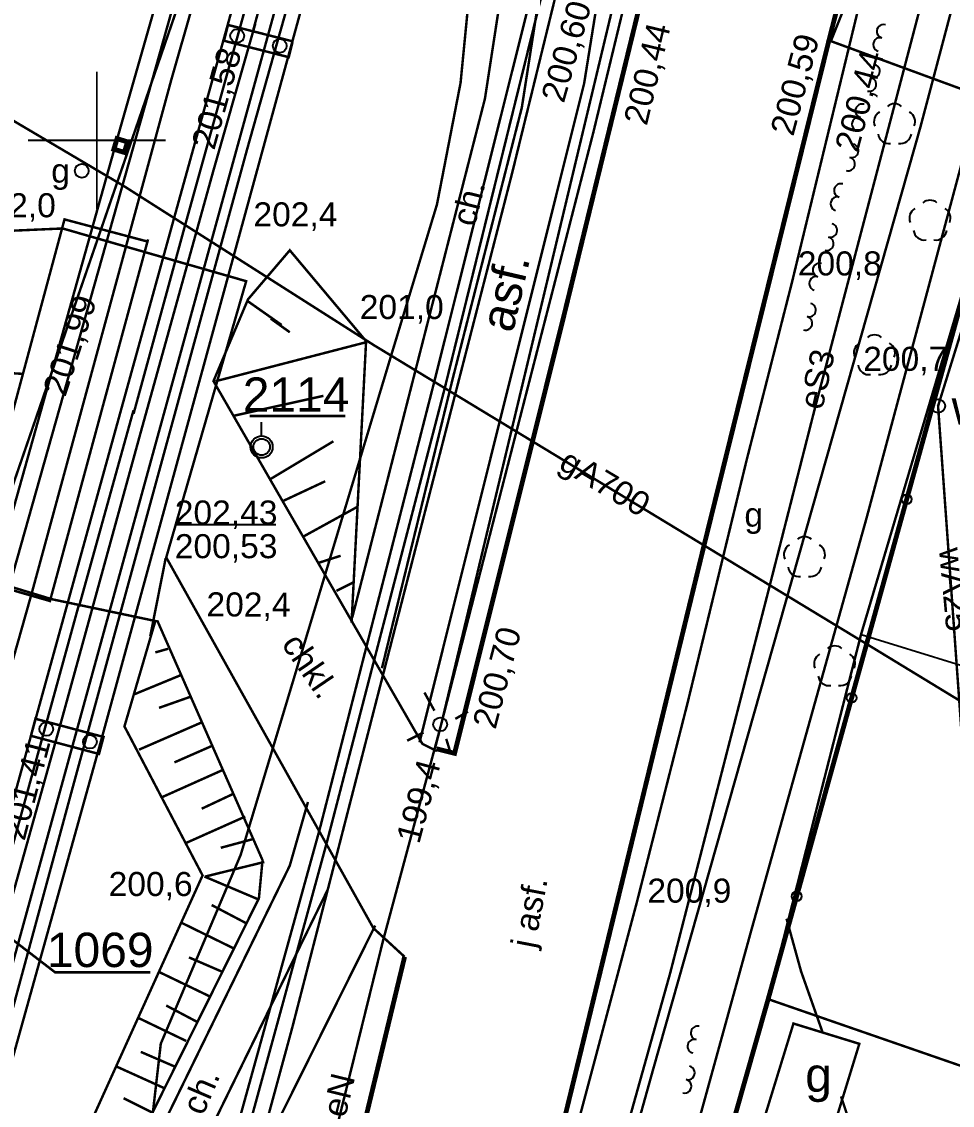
# Model space of a CAD drawing. Extents: x 7572697 to 7573818, y 5546684 to 5547005.
# Drawn here: x 7573097.26 to 7573131.14, y 5546814.88 to 5546854.32 of the extents above; entities that cross this region are included whole.
import ezdxf
from ezdxf.enums import TextEntityAlignment as Align

# ---------------------------------------------------------------- set-up
doc = ezdxf.new("R2010")
doc.units = 0
doc.header["$MEASUREMENT"] = 0
for name, pattern in [('1', [2, 1, -1]), ('2', [1, 0.5, -0.5]), ('4', [1.5, 1, -0.5]), ('901', [0])]:
    doc.linetypes.add(name, pattern=pattern)
doc.styles.add('STYL_ARIAL', font='Arial', dxfattribs={"oblique": 0.1})

# ---------------------------------------------------------------- blocks, each defined once
blk = doc.blocks.new('131')
at = {"color": 0}
blk.add_line((0, 0.4), (0, 0.9), dxfattribs=at)
for radius in [0.4, 0.3]:
    blk.add_circle((0, 0), radius, dxfattribs=at)
blk = doc.blocks.new('926')
at = {"color": 0}
for centre, radius, start, end in [((-0.35, 0.1), 0.4, 119.8482, 203.5195), ((0, 0.35), 0.4, 50.114, 129.886), ((0.35, 0.1), 0.4, 336.8845, 60.1518), ((-0.2, -0.3), 0.4, 187.477, 278.4788), ((0.2, -0.275), 0.425, 262.6459, 349.6289)]:
    blk.add_arc(centre, radius, start, end, dxfattribs=at)
blk = doc.blocks.new('510')
at = {"color": 0}
blk.add_circle((0, 0), 0.25, dxfattribs=at)
blk.add_circle((0, 0), 0.25, dxfattribs=at)
blk = doc.blocks.new('507')
at = {"color": 0, "const_width": 0.18}
blk.add_lwpolyline([(0.2, 0.2), (0.2, -0.2), (-0.2, -0.2), (-0.2, 0.2)], close=True, dxfattribs=at)
blk = doc.blocks.new('202')
at = {"color": 0}
blk.add_circle((0, 0), 0.25, dxfattribs=at)
blk.add_circle((0, 0), 0.25, dxfattribs=at)

msp = doc.modelspace()

# ---------------------------------------------------------------- linework, layer by layer
at = {"color": 0}
msp.add_line((7573102.8377, 5546836.0149), (7573106.5127, 5546836.0149), dxfattribs=at)
for points, const_width in [([(7573091.3482, 5546816.06), (7573096.1768, 5546833.7871), (7573100.807, 5546850.2838), (7573103.7175, 5546860.4703), (7573103.3206, 5546861.7535), (7573095.1185, 5546864.3993), (7573094.6555, 5546865.59), (7573099.418, 5546883.5816), (7573100.6086, 5546884.3092), (7573108.5461, 5546882.2587), (7573109.6706, 5546883.0525), (7573114.6977, 5546900.6076), (7573123.0982, 5546931.9077)], 0.09), ([(7573123.7596, 5546931.7093), (7573120.4523, 5546919.8692), (7573117.4757, 5546908.6244), (7573114.1685, 5546896.3081), (7573111.1258, 5546886.1878), (7573110.0013, 5546881.9544), (7573109.0091, 5546881.3591), (7573101.0054, 5546883.3435), (7573099.9471, 5546882.8143), (7573095.3831, 5546865.9207), (7573096.1768, 5546864.8624), (7573104.1143, 5546862.2827), (7573104.3789, 5546860.5629), (7573096.7721, 5546833.6151), (7573091.8773, 5546815.8616)], 0.09), ([(7573092.6049, 5546815.7293), (7573097.632, 5546833.5225), (7573102.7252, 5546852.255), (7573105.1726, 5546860.7878), (7573104.7757, 5546862.706), (7573097.2351, 5546865.1534), (7573096.1106, 5546866.2118), (7573100.4101, 5546882.1), (7573101.4684, 5546882.563), (7573109.5382, 5546880.4463), (7573110.5304, 5546881.1078), (7573115.2268, 5546897.512), (7573120.8492, 5546917.9113), (7573124.4872, 5546931.4977)], 0.09), ([(7573125.8763, 5546931.2331), (7573121.0477, 5546913.3076), (7573114.6977, 5546890.2756), (7573111.5888, 5546878.6075), (7573101.7331, 5546881.0549), (7573097.8966, 5546865.9075), (7573107.2232, 5546863.0632), (7573102.7914, 5546847.0957), (7573095.78, 5546821.7354), (7573094.0602, 5546815.3854)], 0.09), ([(7573095.608, 5546815.2134), (7573109.0356, 5546864.0158), (7573099.9736, 5546866.9923), (7573102.884, 5546878.925), (7573112.7398, 5546876.6761), (7573119.3543, 5546901.15), (7573127.358, 5546930.7833)], 0.09), ([(7573126.3922, 5546931.0347), (7573124.0771, 5546922.8988), (7573117.7271, 5546899.8007), (7573113.6922, 5546885.1824), (7573111.774, 5546878.1313), (7573101.9844, 5546880.4464), (7573098.4258, 5546866.1589), (7573107.7523, 5546863.2485), (7573103.1883, 5546846.8179), (7573101.3362, 5546840.0445)], 0.09), ([(7573105.7018, 5546854.0409), (7573108.2815, 5546863.4998), (7573098.8888, 5546866.5425), (7573102.1961, 5546879.9304), (7573112.0518, 5546877.6815), (7573118.6002, 5546901.785), (7573121.9736, 5546913.8897), (7573126.7229, 5546931.0346)], 0.09), ([(7573129.0116, 5546930.3864), (7573119.0897, 5546901.613), (7573110.2262, 5546875.8029), (7573103.8101, 5546857.3747), (7573095.7138, 5546833.8797), (7573089.5623, 5546816.4569)], 0.09), ([(7573127.821, 5546930.6378), (7573122.9262, 5546912.9107), (7573119.7512, 5546901.2426), (7573116.5762, 5546889.6671), (7573112.9382, 5546876.2792), (7573103.1486, 5546878.5943), (7573100.4366, 5546867.2437), (7573109.5648, 5546864.201), (7573105.4637, 5546849.6489), (7573099.1137, 5546826.4185), (7573096.0049, 5546814.9488)], 0.09), ([(7573096.4149, 5546814.7239), (7573100.1191, 5546828.0192), (7573107.1305, 5546853.6441), (7573110.1071, 5546864.492), (7573113.2821, 5546875.8294), (7573120.32, 5546901.5998), (7573128.2178, 5546930.5716)], 0.09), ([(7573112.3626, 5546827.8539), (7573113.0241, 5546827.6885), (7573116.9597, 5546843.4379), (7573120.6639, 5546858.5919), (7573123.27, 5546868.5071), (7573126.3458, 5546880.8499), (7573131.5052, 5546901.3221), (7573135.2424, 5546916.0131), (7573138.1793, 5546927.8929)], 0.175), ([(7573144.7939, 5546926.0474), (7573140.1637, 5546907.4141), (7573135.2689, 5546887.9011), (7573131.5647, 5546872.7868), (7573126.6435, 5546853.6045), (7573122.0794, 5546835.1498), (7573114.4065, 5546803.6445)], 0.175), ([(7573149.8474, 5546924.6914), (7573143.4313, 5546900.9054), (7573140.3621, 5546889.515), (7573136.7571, 5546875.684), (7573132.2592, 5546859.0747), (7573129.9772, 5546850.4625), (7573125.1155, 5546833.3308), (7573120.2471, 5546816.1659), (7573116.3776, 5546802.2952)], 0.09), ([(7573118.2297, 5546801.1376), (7573120.5448, 5546809.3397), (7573123.819, 5546821.2195), (7573128.0193, 5546836.2412), (7573131.5713, 5546849.4836), (7573134.5942, 5546860.1132), (7573136.2809, 5546866.2979), (7573139.1913, 5546876.6563), (7573140.6796, 5546882.1795), (7573143.9803, 5546894.0593), (7573147.1883, 5546905.8465), (7573151.124, 5546920.2729), (7573152.2485, 5546924.0432)], 0.09), ([(7573124.44, 5546818.74), (7573127.82, 5546832.01), (7573132.36, 5546847.31), (7573136.02, 5546861.7), (7573140.08, 5546875.75), (7573143.93, 5546891.06)], 0.09), ([(7573094.8539, 5546815.1075), (7573098.6904, 5546828.7997), (7573101.6008, 5546839.383), (7573104.2466, 5546848.908), (7573105.768, 5546854.2394)], 0.09), ([(7573107.124, 5546853.6044), (7573104.7758, 5546854.1997), (7573104.6299, 5546853.6241), (7573106.9859, 5546853.0268), (7573107.124, 5546853.5713)], 0.09), ([(7573101.7992, 5546846.3284), (7573098.8226, 5546847.1221), (7573095.3169, 5546834.0914), (7573098.2935, 5546833.2315), (7573101.8653, 5546846.3945)], 0.09), ([(7573098.531, 5546846.8974), (7573098.53, 5546846.8989), (7573098.529, 5546846.9003), (7573098.5281, 5546846.9018), (7573098.5273, 5546846.9033), (7573098.5265, 5546846.9049), (7573098.5257, 5546846.9065), (7573098.525, 5546846.9081), (7573098.5244, 5546846.9097), (7573098.5238, 5546846.9113), (7573098.5233, 5546846.913), (7573098.5228, 5546846.9147), (7573098.5224, 5546846.9164), (7573098.5221, 5546846.9181), (7573098.5218, 5546846.9198), (7573098.5216, 5546846.9216), (7573098.5214, 5546846.9233), (7573098.5213, 5546846.925), (7573098.5213, 5546846.9268), (7573098.5213, 5546846.9285), (7573098.5214, 5546846.9303), (7573098.5216, 5546846.932), (7573098.5218, 5546846.9337), (7573098.522, 5546846.9355), (7573098.5224, 5546846.9372), (7573098.5227, 5546846.9389), (7573098.5232, 5546846.9406), (7573098.5237, 5546846.9422), (7573098.5243, 5546846.9439), (7573098.5249, 5546846.9455), (7573098.5256, 5546846.9471), (7573098.5263, 5546846.9487), (7573098.5271, 5546846.9503), (7573098.5279, 5546846.9518), (7573098.5288, 5546846.9533), (7573098.5297, 5546846.9548), (7573098.5307, 5546846.9562), (7573098.5318, 5546846.9576), (7573098.5329, 5546846.959), (7573098.534, 5546846.9603), (7573098.5352, 5546846.9616), (7573098.5364, 5546846.9628), (7573098.5377, 5546846.964), (7573098.539, 5546846.9651), (7573098.5404, 5546846.9663), (7573098.5418, 5546846.9673), (7573098.5432, 5546846.9683), (7573098.5446, 5546846.9693), (7573098.5461, 5546846.9702), (7573098.5477, 5546846.971), (7573098.5492, 5546846.9718), (7573098.5508, 5546846.9726), (7573098.5524, 5546846.9733), (7573098.554, 5546846.9739), (7573098.5557, 5546846.9745), (7573098.5573, 5546846.975), (7573098.559, 5546846.9754), (7573098.5607, 5546846.9758), (7573098.5624, 5546846.9762), (7573098.5642, 5546846.9765), (7573098.5659, 5546846.9767), (7573098.5676, 5546846.9768), (7573098.5694, 5546846.9769), (7573098.5711, 5546846.977), (7573098.5729, 5546846.9769), (7573098.5746, 5546846.9769), (7573098.5763, 5546846.9767), (7573098.5781, 5546846.9765), (7573098.5798, 5546846.9762), (7573098.5815, 5546846.9759), (7573098.5832, 5546846.9755), (7573098.5849, 5546846.9751), (7573098.5866, 5546846.9746), (7573098.5882, 5546846.974), (7573098.5899, 5546846.9734), (7573098.5915, 5546846.9727), (7573098.5931, 5546846.972), (7573098.5946, 5546846.9712), (7573098.5961, 5546846.9704), (7573098.5976, 5546846.9695), (7573098.5991, 5546846.9685), (7573098.6005, 5546846.9675), (7573098.6019, 5546846.9665), (7573098.6033, 5546846.9654), (7573098.6046, 5546846.9643), (7573098.6059, 5546846.9631), (7573098.6071, 5546846.9618), (7573098.6083, 5546846.9606), (7573098.6095, 5546846.9593), (7573098.6106, 5546846.9579), (7573098.6116, 5546846.9565), (7573098.6127, 5546846.9551), (7573098.6136, 5546846.9536), (7573098.6145, 5546846.9521), (7573098.6154, 5546846.9506), (7573098.6162, 5546846.9491), (7573098.6169, 5546846.9475), (7573098.6176, 5546846.9459), (7573098.6182, 5546846.9443), (7573098.6188, 5546846.9426), (7573098.6193, 5546846.9409), (7573098.6198, 5546846.9393), (7573098.6202, 5546846.9376), (7573098.6205, 5546846.9358), (7573098.6208, 5546846.9341), (7573098.621, 5546846.9324), (7573098.6212, 5546846.9307), (7573098.6213, 5546846.9289), (7573098.6213, 5546846.9272), (7573098.6213, 5546846.9254), (7573098.6212, 5546846.9237), (7573098.6211, 5546846.9219), (7573098.6208, 5546846.9202), (7573098.6206, 5546846.9185), (7573098.6203, 5546846.9168), (7573098.6199, 5546846.9151), (7573098.6194, 5546846.9134), (7573098.6189, 5546846.9117), (7573098.6184, 5546846.9101), (7573098.6177, 5546846.9084), (7573098.6171, 5546846.9068), (7573098.6163, 5546846.9052), (7573098.6155, 5546846.9037), (7573098.6147, 5546846.9021), (7573098.6138, 5546846.9006), (7573098.6129, 5546846.8992), (7573098.6119, 5546846.8977), (7573098.6108, 5546846.8963), (7573098.6097, 5546846.895), (7573098.6086, 5546846.8937), (7573098.6074, 5546846.8924), (7573098.6062, 5546846.8911), (7573098.6049, 5546846.8899), (7573098.6036, 5546846.8888), (7573098.6022, 5546846.8877), (7573098.6009, 5546846.8866), (7573098.5994, 5546846.8856), (7573098.598, 5546846.8847), (7573098.5965, 5546846.8838), (7573098.595, 5546846.8829), (7573098.5934, 5546846.8821), (7573098.5918, 5546846.8814), (7573098.5902, 5546846.8807), (7573098.5886, 5546846.8801), (7573098.5869, 5546846.8795), (7573098.5853, 5546846.879), (7573098.5836, 5546846.8785), (7573098.5819, 5546846.8781), (7573098.5802, 5546846.8778), (7573098.5785, 5546846.8775), (7573098.5767, 5546846.8773), (7573098.575, 5546846.8771), (7573098.5732, 5546846.877), (7573098.5715, 5546846.877), (7573098.5698, 5546846.877), (7573098.568, 5546846.8771), (7573098.5663, 5546846.8772), (7573098.5645, 5546846.8774), (7573098.5628, 5546846.8777), (7573098.5611, 5546846.878), (7573098.5594, 5546846.8784), (7573098.5577, 5546846.8789), (7573098.556, 5546846.8794), (7573098.5544, 5546846.8799), (7573098.5528, 5546846.8805), (7573098.5511, 5546846.8812), (7573098.5496, 5546846.8819), (7573098.548, 5546846.8827), (7573098.5465, 5546846.8836), (7573098.545, 5546846.8845), (7573098.5435, 5546846.8854), (7573098.5421, 5546846.8864), (7573098.5407, 5546846.8875), (7573098.5393, 5546846.8885), (7573098.538, 5546846.8897), (7573098.5367, 5546846.8909), (7573098.5355, 5546846.8921), (7573098.5343, 5546846.8934), (7573098.5331, 5546846.8947), (7573098.531, 5546846.8974)], 0.09), ([(7573106.9315, 5546846.1037), (7573106.9305, 5546846.1051), (7573106.9295, 5546846.1066), (7573106.9286, 5546846.1081), (7573106.9278, 5546846.1096), (7573106.927, 5546846.1111), (7573106.9262, 5546846.1127), (7573106.9255, 5546846.1143), (7573106.9249, 5546846.1159), (7573106.9243, 5546846.1176), (7573106.9238, 5546846.1193), (7573106.9234, 5546846.1209), (7573106.923, 5546846.1226), (7573106.9226, 5546846.1243), (7573106.9223, 5546846.1261), (7573106.9221, 5546846.1278), (7573106.922, 5546846.1295), (7573106.9219, 5546846.1313), (7573106.9218, 5546846.133), (7573106.9218, 5546846.1348), (7573106.9219, 5546846.1365), (7573106.9221, 5546846.1383), (7573106.9223, 5546846.14), (7573106.9226, 5546846.1417), (7573106.9229, 5546846.1434), (7573106.9233, 5546846.1451), (7573106.9237, 5546846.1468), (7573106.9242, 5546846.1485), (7573106.9248, 5546846.1501), (7573106.9254, 5546846.1518), (7573106.9261, 5546846.1534), (7573106.9268, 5546846.155), (7573106.9276, 5546846.1565), (7573106.9284, 5546846.1581), (7573106.9293, 5546846.1596), (7573106.9303, 5546846.161), (7573106.9313, 5546846.1625), (7573106.9323, 5546846.1639), (7573106.9334, 5546846.1652), (7573106.9345, 5546846.1665), (7573106.9357, 5546846.1678), (7573106.937, 5546846.1691), (7573106.9382, 5546846.1702), (7573106.9395, 5546846.1714), (7573106.9409, 5546846.1725), (7573106.9423, 5546846.1736), (7573106.9437, 5546846.1746), (7573106.9452, 5546846.1755), (7573106.9467, 5546846.1764), (7573106.9482, 5546846.1773), (7573106.9497, 5546846.1781), (7573106.9513, 5546846.1788), (7573106.9529, 5546846.1795), (7573106.9545, 5546846.1801), (7573106.9562, 5546846.1807), (7573106.9579, 5546846.1812), (7573106.9595, 5546846.1817), (7573106.9612, 5546846.1821), (7573106.963, 5546846.1824), (7573106.9647, 5546846.1827), (7573106.9664, 5546846.1829), (7573106.9681, 5546846.1831), (7573106.9699, 5546846.1832), (7573106.9716, 5546846.1832), (7573106.9734, 5546846.1832), (7573106.9751, 5546846.1831), (7573106.9769, 5546846.183), (7573106.9786, 5546846.1828), (7573106.9803, 5546846.1825), (7573106.982, 5546846.1822), (7573106.9837, 5546846.1818), (7573106.9854, 5546846.1813), (7573106.9871, 5546846.1808), (7573106.9887, 5546846.1803), (7573106.9904, 5546846.1797), (7573106.992, 5546846.179), (7573106.9936, 5546846.1782), (7573106.9951, 5546846.1775), (7573106.9967, 5546846.1766), (7573106.9982, 5546846.1757), (7573106.9996, 5546846.1748), (7573107.0011, 5546846.1738), (7573107.0025, 5546846.1727), (7573107.0038, 5546846.1716), (7573107.0051, 5546846.1705), (7573107.0064, 5546846.1693), (7573107.0077, 5546846.1681), (7573107.0089, 5546846.1668), (7573107.01, 5546846.1655), (7573107.0111, 5546846.1642), (7573107.0122, 5546846.1628), (7573107.0132, 5546846.1613), (7573107.0141, 5546846.1599), (7573107.015, 5546846.1584), (7573107.0159, 5546846.1569), (7573107.0167, 5546846.1553), (7573107.0174, 5546846.1537), (7573107.0181, 5546846.1521), (7573107.0187, 5546846.1505), (7573107.0193, 5546846.1489), (7573107.0198, 5546846.1472), (7573107.0203, 5546846.1455), (7573107.0207, 5546846.1438), (7573107.021, 5546846.1421), (7573107.0213, 5546846.1404), (7573107.0215, 5546846.1386), (7573107.0217, 5546846.1369), (7573107.0218, 5546846.1352), (7573107.0218, 5546846.1334), (7573107.0218, 5546846.1317), (7573107.0217, 5546846.1299), (7573107.0216, 5546846.1282), (7573107.0214, 5546846.1265), (7573107.0211, 5546846.1247), (7573107.0208, 5546846.123), (7573107.0204, 5546846.1213), (7573107.0199, 5546846.1196), (7573107.0194, 5546846.118), (7573107.0189, 5546846.1163), (7573107.0183, 5546846.1147), (7573107.0176, 5546846.1131), (7573107.0168, 5546846.1115), (7573107.0161, 5546846.1099), (7573107.0152, 5546846.1084), (7573107.0143, 5546846.1069), (7573107.0134, 5546846.1054), (7573107.0124, 5546846.104), (7573107.0113, 5546846.1026), (7573107.0103, 5546846.1012), (7573107.0091, 5546846.0999), (7573107.0079, 5546846.0986), (7573107.0067, 5546846.0974), (7573107.0054, 5546846.0962), (7573107.0041, 5546846.095), (7573107.0028, 5546846.0939), (7573107.0014, 5546846.0929), (7573106.9999, 5546846.0919), (7573106.9985, 5546846.0909), (7573106.997, 5546846.09), (7573106.9955, 5546846.0892), (7573106.9939, 5546846.0884), (7573106.9923, 5546846.0876), (7573106.9907, 5546846.0869), (7573106.9891, 5546846.0863), (7573106.9875, 5546846.0857), (7573106.9858, 5546846.0852), (7573106.9841, 5546846.0848), (7573106.9824, 5546846.0844), (7573106.9807, 5546846.084), (7573106.979, 5546846.0837), (7573106.9772, 5546846.0835), (7573106.9755, 5546846.0834), (7573106.9738, 5546846.0833), (7573106.972, 5546846.0832), (7573106.9703, 5546846.0832), (7573106.9685, 5546846.0833), (7573106.9668, 5546846.0835), (7573106.9651, 5546846.0837), (7573106.9633, 5546846.0839), (7573106.9616, 5546846.0843), (7573106.9599, 5546846.0847), (7573106.9582, 5546846.0851), (7573106.9566, 5546846.0856), (7573106.9549, 5546846.0862), (7573106.9533, 5546846.0868), (7573106.9517, 5546846.0875), (7573106.9501, 5546846.0882), (7573106.9485, 5546846.089), (7573106.947, 5546846.0898), (7573106.9455, 5546846.0907), (7573106.944, 5546846.0917), (7573106.9426, 5546846.0927), (7573106.9412, 5546846.0937), (7573106.9398, 5546846.0948), (7573106.9385, 5546846.0959), (7573106.9372, 5546846.0971), (7573106.936, 5546846.0983), (7573106.9348, 5546846.0996), (7573106.9336, 5546846.1009), (7573106.9315, 5546846.1037)], 0.09), ([(7573106.3302, 5546843.5105), (7573107.0247, 5546843.0144)], 0.09), ([(7573109.908, 5546842.7302), (7573109.907, 5546842.7317), (7573109.9061, 5546842.7331), (7573109.9052, 5546842.7346), (7573109.9043, 5546842.7361), (7573109.9035, 5546842.7377), (7573109.9028, 5546842.7393), (7573109.9021, 5546842.7409), (7573109.9015, 5546842.7425), (7573109.9009, 5546842.7442), (7573109.9004, 5546842.7458), (7573109.8999, 5546842.7475), (7573109.8995, 5546842.7492), (7573109.8992, 5546842.7509), (7573109.8989, 5546842.7526), (7573109.8987, 5546842.7544), (7573109.8985, 5546842.7561), (7573109.8984, 5546842.7578), (7573109.8984, 5546842.7596), (7573109.8984, 5546842.7613), (7573109.8985, 5546842.7631), (7573109.8986, 5546842.7648), (7573109.8988, 5546842.7666), (7573109.8991, 5546842.7683), (7573109.8994, 5546842.77), (7573109.8998, 5546842.7717), (7573109.9003, 5546842.7734), (7573109.9008, 5546842.7751), (7573109.9013, 5546842.7767), (7573109.902, 5546842.7783), (7573109.9026, 5546842.7799), (7573109.9034, 5546842.7815), (7573109.9041, 5546842.7831), (7573109.905, 5546842.7846), (7573109.9059, 5546842.7861), (7573109.9068, 5546842.7876), (7573109.9078, 5546842.789), (7573109.9089, 5546842.7904), (7573109.91, 5546842.7918), (7573109.9111, 5546842.7931), (7573109.9123, 5546842.7944), (7573109.9135, 5546842.7956), (7573109.9148, 5546842.7968), (7573109.9161, 5546842.798), (7573109.9175, 5546842.7991), (7573109.9188, 5546842.8001), (7573109.9203, 5546842.8011), (7573109.9217, 5546842.8021), (7573109.9232, 5546842.803), (7573109.9247, 5546842.8038), (7573109.9263, 5546842.8046), (7573109.9279, 5546842.8054), (7573109.9295, 5546842.8061), (7573109.9311, 5546842.8067), (7573109.9328, 5546842.8073), (7573109.9344, 5546842.8078), (7573109.9361, 5546842.8083), (7573109.9378, 5546842.8087), (7573109.9395, 5546842.809), (7573109.9412, 5546842.8093), (7573109.943, 5546842.8095), (7573109.9447, 5546842.8096), (7573109.9464, 5546842.8097), (7573109.9482, 5546842.8098), (7573109.9499, 5546842.8098), (7573109.9517, 5546842.8097), (7573109.9534, 5546842.8095), (7573109.9552, 5546842.8093), (7573109.9569, 5546842.8091), (7573109.9586, 5546842.8087), (7573109.9603, 5546842.8083), (7573109.962, 5546842.8079), (7573109.9637, 5546842.8074), (7573109.9653, 5546842.8068), (7573109.9669, 5546842.8062), (7573109.9685, 5546842.8055), (7573109.9701, 5546842.8048), (7573109.9717, 5546842.804), (7573109.9732, 5546842.8032), (7573109.9747, 5546842.8023), (7573109.9762, 5546842.8013), (7573109.9776, 5546842.8003), (7573109.979, 5546842.7993), (7573109.9804, 5546842.7982), (7573109.9817, 5546842.7971), (7573109.983, 5546842.7959), (7573109.9842, 5546842.7947), (7573109.9854, 5546842.7934), (7573109.9866, 5546842.7921), (7573109.9877, 5546842.7907), (7573109.9887, 5546842.7893), (7573109.9897, 5546842.7879), (7573109.9907, 5546842.7864), (7573109.9916, 5546842.785), (7573109.9924, 5546842.7834), (7573109.9932, 5546842.7819), (7573109.994, 5546842.7803), (7573109.9947, 5546842.7787), (7573109.9953, 5546842.7771), (7573109.9959, 5546842.7754), (7573109.9964, 5546842.7738), (7573109.9969, 5546842.7721), (7573109.9973, 5546842.7704), (7573109.9976, 5546842.7687), (7573109.9979, 5546842.7669), (7573109.9981, 5546842.7652), (7573109.9982, 5546842.7635), (7573109.9983, 5546842.7617), (7573109.9984, 5546842.76), (7573109.9984, 5546842.7582), (7573109.9983, 5546842.7565), (7573109.9981, 5546842.7548), (7573109.9979, 5546842.753), (7573109.9977, 5546842.7513), (7573109.9973, 5546842.7496), (7573109.9969, 5546842.7479), (7573109.9965, 5546842.7462), (7573109.996, 5546842.7445), (7573109.9954, 5546842.7429), (7573109.9948, 5546842.7412), (7573109.9941, 5546842.7396), (7573109.9934, 5546842.738), (7573109.9926, 5546842.7365), (7573109.9918, 5546842.735), (7573109.9909, 5546842.7335), (7573109.9899, 5546842.732), (7573109.9889, 5546842.7306), (7573109.9879, 5546842.7292), (7573109.9868, 5546842.7278), (7573109.9857, 5546842.7265), (7573109.9845, 5546842.7252), (7573109.9833, 5546842.724), (7573109.982, 5546842.7228), (7573109.9807, 5546842.7216), (7573109.9793, 5546842.7205), (7573109.9779, 5546842.7194), (7573109.9765, 5546842.7184), (7573109.975, 5546842.7175), (7573109.9736, 5546842.7166), (7573109.972, 5546842.7157), (7573109.9705, 5546842.7149), (7573109.9689, 5546842.7142), (7573109.9673, 5546842.7135), (7573109.9657, 5546842.7129), (7573109.964, 5546842.7123), (7573109.9624, 5546842.7118), (7573109.9607, 5546842.7113), (7573109.959, 5546842.7109), (7573109.9573, 5546842.7106), (7573109.9555, 5546842.7103), (7573109.9538, 5546842.7101), (7573109.9521, 5546842.7099), (7573109.9503, 5546842.7098), (7573109.9486, 5546842.7098), (7573109.9468, 5546842.7098), (7573109.9451, 5546842.7099), (7573109.9433, 5546842.71), (7573109.9416, 5546842.7102), (7573109.9399, 5546842.7105), (7573109.9382, 5546842.7108), (7573109.9365, 5546842.7112), (7573109.9348, 5546842.7117), (7573109.9331, 5546842.7122), (7573109.9315, 5546842.7127), (7573109.9298, 5546842.7134), (7573109.9282, 5546842.714), (7573109.9266, 5546842.7148), (7573109.9251, 5546842.7155), (7573109.9236, 5546842.7164), (7573109.9221, 5546842.7173), (7573109.9206, 5546842.7182), (7573109.9192, 5546842.7192), (7573109.9178, 5546842.7203), (7573109.9164, 5546842.7214), (7573109.9151, 5546842.7225), (7573109.9138, 5546842.7237), (7573109.9126, 5546842.7249), (7573109.9114, 5546842.7262), (7573109.9102, 5546842.7275), (7573109.908, 5546842.7302)], 0.09), ([(7573104.3127, 5546841.2285), (7573109.8028, 5546842.6506)], 0.09), ([(7573104.9742, 5546839.9717), (7573108.2484, 5546840.6993)], 0.09), ([(7573099.3518, 5546833.033), (7573101.3362, 5546840.1767)], 0.09), ([(7573109.0422, 5546839.9651), (7573105.5695, 5546839.9651)], 0.09), ([(7573106.2971, 5546837.6566), (7573108.6122, 5546839.0457)], 0.09), ([(7573106.7601, 5546836.8629), (7573108.3145, 5546837.5905)], 0.09), ([(7573107.534, 5546835.5863), (7573109.5184, 5546836.6777)], 0.09), ([(7573108.05, 5546834.6139), (7573108.8768, 5546834.8785)], 0.09), ([(7573101.9447, 5546831.9483), (7573102.5069, 5546834.7926)], 0.09), ([(7573094.457, 5546815.3192), (7573099.3518, 5546833.1124)], 0.09), ([(7573102.593, 5546831.4918), (7573102.1299, 5546831.3596)], 0.09), ([(7573103.056, 5546830.5328), (7573101.3693, 5546829.8382)], 0.09), ([(7573103.3867, 5546829.739), (7573102.2622, 5546829.3422)], 0.09), ([(7573111.9262, 5546829.901), (7573112.29, 5546829.2395)], 0.09), ([(7573100.2448, 5546828.2837), (7573097.7643, 5546828.9452), (7573097.5991, 5546828.3256), (7573100.0795, 5546827.6641), (7573100.2568, 5546828.329)], 0.09), ([(7573113.0506, 5546828.9419), (7573113.5136, 5546829.2065)], 0.09), ([(7573103.8167, 5546828.813), (7573101.5347, 5546827.8208)], 0.09), ([(7573111.2978, 5546828.1482), (7573111.8931, 5546828.4459)], 0.09), ([(7573112.7199, 5546828.2143), (7573112.8522, 5546827.7844)], 0.09), ([(7573104.1805, 5546827.953), (7573102.8245, 5546827.3577)], 0.09), ([(7573104.6104, 5546827.0931), (7573102.3945, 5546826.101)], 0.09), ([(7573104.9412, 5546826.2002), (7573103.8167, 5546825.671)], 0.09), ([(7573105.4041, 5546825.3866), (7573103.2544, 5546824.4275)], 0.09), ([(7573105.7349, 5546824.5796), (7573104.5112, 5546824.2489)], 0.09), ([(7573106.0987, 5546823.733), (7573103.949, 5546823.2038)], 0.09), ([(7573103.5581, 5546823.0585), (7573103.557, 5546823.0599), (7573103.5561, 5546823.0614), (7573103.5552, 5546823.0629), (7573103.5543, 5546823.0644), (7573103.5535, 5546823.0659), (7573103.5528, 5546823.0675), (7573103.5521, 5546823.0691), (7573103.5515, 5546823.0707), (7573103.5509, 5546823.0724), (7573103.5504, 5546823.0741), (7573103.5499, 5546823.0757), (7573103.5495, 5546823.0774), (7573103.5492, 5546823.0792), (7573103.5489, 5546823.0809), (7573103.5487, 5546823.0826), (7573103.5485, 5546823.0843), (7573103.5484, 5546823.0861), (7573103.5484, 5546823.0878), (7573103.5484, 5546823.0896), (7573103.5485, 5546823.0913), (7573103.5486, 5546823.0931), (7573103.5488, 5546823.0948), (7573103.5491, 5546823.0965), (7573103.5494, 5546823.0982), (7573103.5498, 5546823.0999), (7573103.5503, 5546823.1016), (7573103.5508, 5546823.1033), (7573103.5513, 5546823.1049), (7573103.552, 5546823.1066), (7573103.5526, 5546823.1082), (7573103.5534, 5546823.1098), (7573103.5542, 5546823.1113), (7573103.555, 5546823.1129), (7573103.5559, 5546823.1144), (7573103.5568, 5546823.1158), (7573103.5578, 5546823.1173), (7573103.5589, 5546823.1187), (7573103.56, 5546823.12), (7573103.5611, 5546823.1213), (7573103.5623, 5546823.1226), (7573103.5635, 5546823.1239), (7573103.5648, 5546823.1251), (7573103.5661, 5546823.1262), (7573103.5675, 5546823.1273), (7573103.5688, 5546823.1284), (7573103.5703, 5546823.1294), (7573103.5717, 5546823.1303), (7573103.5732, 5546823.1312), (7573103.5747, 5546823.1321), (7573103.5763, 5546823.1329), (7573103.5779, 5546823.1336), (7573103.5795, 5546823.1343), (7573103.5811, 5546823.1349), (7573103.5828, 5546823.1355), (7573103.5844, 5546823.136), (7573103.5861, 5546823.1365), (7573103.5878, 5546823.1369), (7573103.5895, 5546823.1372), (7573103.5912, 5546823.1375), (7573103.593, 5546823.1377), (7573103.5947, 5546823.1379), (7573103.5965, 5546823.138), (7573103.5982, 5546823.138), (7573103.5999, 5546823.138), (7573103.6017, 5546823.1379), (7573103.6034, 5546823.1378), (7573103.6052, 5546823.1376), (7573103.6069, 5546823.1373), (7573103.6086, 5546823.137), (7573103.6103, 5546823.1366), (7573103.612, 5546823.1361), (7573103.6137, 5546823.1356), (7573103.6153, 5546823.1351), (7573103.6169, 5546823.1345), (7573103.6185, 5546823.1338), (7573103.6201, 5546823.1331), (7573103.6217, 5546823.1323), (7573103.6232, 5546823.1314), (7573103.6247, 5546823.1305), (7573103.6262, 5546823.1296), (7573103.6276, 5546823.1286), (7573103.629, 5546823.1275), (7573103.6304, 5546823.1265), (7573103.6317, 5546823.1253), (7573103.633, 5546823.1241), (7573103.6342, 5546823.1229), (7573103.6354, 5546823.1216), (7573103.6366, 5546823.1203), (7573103.6377, 5546823.119), (7573103.6387, 5546823.1176), (7573103.6397, 5546823.1161), (7573103.6407, 5546823.1147), (7573103.6416, 5546823.1132), (7573103.6424, 5546823.1117), (7573103.6432, 5546823.1101), (7573103.644, 5546823.1085), (7573103.6447, 5546823.1069), (7573103.6453, 5546823.1053), (7573103.6459, 5546823.1037), (7573103.6464, 5546823.102), (7573103.6469, 5546823.1003), (7573103.6473, 5546823.0986), (7573103.6476, 5546823.0969), (7573103.6479, 5546823.0952), (7573103.6481, 5546823.0934), (7573103.6483, 5546823.0917), (7573103.6484, 5546823.09), (7573103.6484, 5546823.0882), (7573103.6484, 5546823.0865), (7573103.6483, 5546823.0847), (7573103.6481, 5546823.083), (7573103.6479, 5546823.0813), (7573103.6477, 5546823.0795), (7573103.6473, 5546823.0778), (7573103.6469, 5546823.0761), (7573103.6465, 5546823.0744), (7573103.646, 5546823.0728), (7573103.6454, 5546823.0711), (7573103.6448, 5546823.0695), (7573103.6441, 5546823.0679), (7573103.6434, 5546823.0663), (7573103.6426, 5546823.0647), (7573103.6418, 5546823.0632), (7573103.6409, 5546823.0617), (7573103.6399, 5546823.0602), (7573103.639, 5546823.0588), (7573103.6379, 5546823.0574), (7573103.6368, 5546823.056), (7573103.6357, 5546823.0547), (7573103.6345, 5546823.0534), (7573103.6333, 5546823.0522), (7573103.632, 5546823.051), (7573103.6307, 5546823.0498), (7573103.6293, 5546823.0487), (7573103.6279, 5546823.0477), (7573103.6265, 5546823.0467), (7573103.625, 5546823.0457), (7573103.6236, 5546823.0448), (7573103.622, 5546823.044), (7573103.6205, 5546823.0432), (7573103.6189, 5546823.0424), (7573103.6173, 5546823.0417), (7573103.6157, 5546823.0411), (7573103.614, 5546823.0405), (7573103.6124, 5546823.04), (7573103.6107, 5546823.0396), (7573103.609, 5546823.0392), (7573103.6073, 5546823.0388), (7573103.6055, 5546823.0385), (7573103.6038, 5546823.0383), (7573103.6021, 5546823.0382), (7573103.6003, 5546823.0381), (7573103.5986, 5546823.038), (7573103.5968, 5546823.0381), (7573103.5951, 5546823.0381), (7573103.5934, 5546823.0383), (7573103.5916, 5546823.0385), (7573103.5899, 5546823.0388), (7573103.5882, 5546823.0391), (7573103.5865, 5546823.0395), (7573103.5848, 5546823.0399), (7573103.5831, 5546823.0404), (7573103.5815, 5546823.041), (7573103.5798, 5546823.0416), (7573103.5782, 5546823.0423), (7573103.5766, 5546823.043), (7573103.5751, 5546823.0438), (7573103.5736, 5546823.0446), (7573103.5721, 5546823.0455), (7573103.5706, 5546823.0465), (7573103.5692, 5546823.0475), (7573103.5678, 5546823.0485), (7573103.5664, 5546823.0496), (7573103.5651, 5546823.0507), (7573103.5638, 5546823.0519), (7573103.5626, 5546823.0532), (7573103.5614, 5546823.0544), (7573103.5602, 5546823.0557), (7573103.5581, 5546823.0585)], 0.09), ([(7573105.8672, 5546822.377), (7573103.9159, 5546823.2038)], 0.09), ([(7573119.7373, 5546822.1589), (7573119.7363, 5546822.1603), (7573119.7354, 5546822.1618), (7573119.7345, 5546822.1633), (7573119.7336, 5546822.1648), (7573119.7328, 5546822.1663), (7573119.7321, 5546822.1679), (7573119.7314, 5546822.1695), (7573119.7307, 5546822.1711), (7573119.7302, 5546822.1728), (7573119.7297, 5546822.1745), (7573119.7292, 5546822.1761), (7573119.7288, 5546822.1778), (7573119.7285, 5546822.1795), (7573119.7282, 5546822.1813), (7573119.728, 5546822.183), (7573119.7278, 5546822.1847), (7573119.7277, 5546822.1865), (7573119.7277, 5546822.1882), (7573119.7277, 5546822.19), (7573119.7278, 5546822.1917), (7573119.7279, 5546822.1935), (7573119.7281, 5546822.1952), (7573119.7284, 5546822.1969), (7573119.7287, 5546822.1986), (7573119.7291, 5546822.2003), (7573119.7296, 5546822.202), (7573119.7301, 5546822.2037), (7573119.7306, 5546822.2053), (7573119.7312, 5546822.207), (7573119.7319, 5546822.2086), (7573119.7326, 5546822.2102), (7573119.7334, 5546822.2117), (7573119.7343, 5546822.2133), (7573119.7352, 5546822.2148), (7573119.7361, 5546822.2162), (7573119.7371, 5546822.2177), (7573119.7381, 5546822.2191), (7573119.7392, 5546822.2204), (7573119.7404, 5546822.2217), (7573119.7416, 5546822.223), (7573119.7428, 5546822.2243), (7573119.7441, 5546822.2254), (7573119.7454, 5546822.2266), (7573119.7467, 5546822.2277), (7573119.7481, 5546822.2288), (7573119.7495, 5546822.2298), (7573119.751, 5546822.2307), (7573119.7525, 5546822.2316), (7573119.754, 5546822.2325), (7573119.7556, 5546822.2333), (7573119.7572, 5546822.234), (7573119.7588, 5546822.2347), (7573119.7604, 5546822.2353), (7573119.762, 5546822.2359), (7573119.7637, 5546822.2364), (7573119.7654, 5546822.2369), (7573119.7671, 5546822.2373), (7573119.7688, 5546822.2376), (7573119.7705, 5546822.2379), (7573119.7723, 5546822.2381), (7573119.774, 5546822.2383), (7573119.7757, 5546822.2384), (7573119.7775, 5546822.2384), (7573119.7792, 5546822.2384), (7573119.781, 5546822.2383), (7573119.7827, 5546822.2382), (7573119.7844, 5546822.238), (7573119.7862, 5546822.2377), (7573119.7879, 5546822.2374), (7573119.7896, 5546822.237), (7573119.7913, 5546822.2365), (7573119.7929, 5546822.236), (7573119.7946, 5546822.2355), (7573119.7962, 5546822.2349), (7573119.7978, 5546822.2342), (7573119.7994, 5546822.2334), (7573119.801, 5546822.2327), (7573119.8025, 5546822.2318), (7573119.804, 5546822.2309), (7573119.8055, 5546822.23), (7573119.8069, 5546822.229), (7573119.8083, 5546822.2279), (7573119.8097, 5546822.2268), (7573119.811, 5546822.2257), (7573119.8123, 5546822.2245), (7573119.8135, 5546822.2233), (7573119.8147, 5546822.222), (7573119.8158, 5546822.2207), (7573119.8169, 5546822.2194), (7573119.818, 5546822.218), (7573119.819, 5546822.2165), (7573119.82, 5546822.2151), (7573119.8209, 5546822.2136), (7573119.8217, 5546822.2121), (7573119.8225, 5546822.2105), (7573119.8233, 5546822.2089), (7573119.824, 5546822.2073), (7573119.8246, 5546822.2057), (7573119.8252, 5546822.2041), (7573119.8257, 5546822.2024), (7573119.8261, 5546822.2007), (7573119.8265, 5546822.199), (7573119.8269, 5546822.1973), (7573119.8272, 5546822.1956), (7573119.8274, 5546822.1938), (7573119.8275, 5546822.1921), (7573119.8276, 5546822.1904), (7573119.8277, 5546822.1886), (7573119.8276, 5546822.1869), (7573119.8276, 5546822.1851), (7573119.8274, 5546822.1834), (7573119.8272, 5546822.1817), (7573119.8269, 5546822.1799), (7573119.8266, 5546822.1782), (7573119.8262, 5546822.1765), (7573119.8258, 5546822.1748), (7573119.8253, 5546822.1732), (7573119.8247, 5546822.1715), (7573119.8241, 5546822.1699), (7573119.8234, 5546822.1683), (7573119.8227, 5546822.1667), (7573119.8219, 5546822.1651), (7573119.8211, 5546822.1636), (7573119.8202, 5546822.1621), (7573119.8192, 5546822.1606), (7573119.8182, 5546822.1592), (7573119.8172, 5546822.1578), (7573119.8161, 5546822.1564), (7573119.815, 5546822.1551), (7573119.8138, 5546822.1538), (7573119.8125, 5546822.1526), (7573119.8113, 5546822.1514), (7573119.81, 5546822.1502), (7573119.8086, 5546822.1491), (7573119.8072, 5546822.1481), (7573119.8058, 5546822.1471), (7573119.8043, 5546822.1461), (7573119.8028, 5546822.1452), (7573119.8013, 5546822.1444), (7573119.7998, 5546822.1436), (7573119.7982, 5546822.1428), (7573119.7966, 5546822.1421), (7573119.7949, 5546822.1415), (7573119.7933, 5546822.1409), (7573119.7916, 5546822.1404), (7573119.79, 5546822.14), (7573119.7883, 5546822.1396), (7573119.7865, 5546822.1392), (7573119.7848, 5546822.1389), (7573119.7831, 5546822.1387), (7573119.7813, 5546822.1386), (7573119.7796, 5546822.1385), (7573119.7779, 5546822.1384), (7573119.7761, 5546822.1384), (7573119.7744, 5546822.1385), (7573119.7726, 5546822.1387), (7573119.7709, 5546822.1389), (7573119.7692, 5546822.1391), (7573119.7675, 5546822.1395), (7573119.7658, 5546822.1399), (7573119.7641, 5546822.1403), (7573119.7624, 5546822.1408), (7573119.7607, 5546822.1414), (7573119.7591, 5546822.142), (7573119.7575, 5546822.1427), (7573119.7559, 5546822.1434), (7573119.7544, 5546822.1442), (7573119.7528, 5546822.145), (7573119.7513, 5546822.1459), (7573119.7499, 5546822.1469), (7573119.7484, 5546822.1479), (7573119.747, 5546822.1489), (7573119.7457, 5546822.15), (7573119.7444, 5546822.1511), (7573119.7431, 5546822.1523), (7573119.7418, 5546822.1535), (7573119.7406, 5546822.1548), (7573119.7395, 5546822.1561), (7573119.7373, 5546822.1589)], 0.09), ([(7573105.4373, 5546821.5039), (7573104.1805, 5546822.1653)], 0.09), ([(7573101.9513, 5546819.7179), (7573098.4786, 5546819.7179), (7573095.7667, 5546821.8015)], 0.09), ([(7573104.9742, 5546820.591), (7573103.089, 5546821.5171)], 0.09), ([(7573104.5773, 5546819.7311), (7573103.3536, 5546820.2603)], 0.09), ([(7573108.0962, 5546807.4148), (7573111.2051, 5546820.2802)], 0.175), ([(7573104.1144, 5546818.8382), (7573102.2623, 5546819.7311)], 0.09), ([(7573103.6513, 5546817.9121), (7573102.5268, 5546818.5074)], 0.09), ([(7573103.2544, 5546817.2176), (7573101.4684, 5546818.0775)], 0.09), ([(7573124.3018, 5546814.413), (7573125.3601, 5546817.8526), (7573127.7586, 5546817.1146), (7573126.7031, 5546813.6843), (7573124.3349, 5546814.413)], 0.09), ([(7573102.8245, 5546816.2916), (7573101.6008, 5546816.8207)], 0.09), ([(7573102.4607, 5546815.4978), (7573100.7079, 5546816.2916)], 0.09), ([(7573102.0307, 5546814.6049), (7573100.9724, 5546815.134)], 0.09)]:
    msp.add_lwpolyline(points, dxfattribs=dict(at, const_width=const_width))
at = {"color": 0, "linetype": '1', "const_width": 0.09}
for points in [[(7573129.2671, 5546930.2338), (7573125.7705, 5546917.7658), (7573122.1986, 5546904.6689), (7573118.0976, 5546877.3243), (7573114.1288, 5546851.5142), (7573109.3002, 5546832.6362)], [(7573114.8563, 5546803.1815), (7573117.4029, 5546813.7979), (7573119.6519, 5546822.2381), (7573121.504, 5546829.5142), (7573123.6537, 5546838.3512), (7573125.3073, 5546844.8335), (7573127.682, 5546854.6297), (7573129.6002, 5546862.0248), (7573131.2869, 5546868.5402), (7573134.3627, 5546880.9161), (7573139.2906, 5546900.4622), (7573143.4511, 5546917.2368), (7573145.5347, 5546925.7762)], [(7573111.7475, 5546828.0853), (7573117.7403, 5546852.0698), (7573119.1955, 5546861.1317), (7573120.9815, 5546872.9189), (7573124.0903, 5546893.1595), (7573125.6778, 5546903.3063), (7573130.9033, 5546901.9834), (7573125.8101, 5546881.4782), (7573121.7752, 5546865.5767), (7573118.071, 5546850.2706), (7573112.3164, 5546827.8869)], [(7573112.3825, 5546827.7678), (7573111.8533, 5546828.0324), (7573104.2466, 5546841.2351), (7573105.5033, 5546844.2116), (7573107.0247, 5546845.9976), (7573109.8028, 5546842.6903), (7573109.2736, 5546832.4377)], [(7573105.5034, 5546844.1389), (7573106.7271, 5546843.279)], [(7573108.7247, 5546833.6019), (7573109.32, 5546833.8996)]]:
    msp.add_lwpolyline(points, dxfattribs=at)
at = {"color": 37, "linetype": '1', "const_width": 0.09}
for points in [[(7573104.0085, 5546810.0937), (7573108.1095, 5546824.9104), (7573112.2767, 5546841.1822), (7573116.4439, 5546857.798), (7573118.6267, 5546867.0585), (7573120.9418, 5546876.385), (7573125.109, 5546893.1993), (7573133.9725, 5546928.9445)], [(7573134.8986, 5546928.6799), (7573128.747, 5546904.1398), (7573121.3387, 5546874.1625), (7573115.121, 5546848.8155), (7573107.1174, 5546817.7137), (7573104.8684, 5546809.4455)]]:
    msp.add_lwpolyline(points, dxfattribs=at)
at = {"color": 37, "const_width": 0.09}
for points in [[(7573134.4355, 5546928.746), (7573127.9532, 5546902.6846), (7573122.0001, 5546878.462), (7573119.0235, 5546866.7542), (7573112.6735, 5546841.0102), (7573108.3741, 5546824.4473), (7573104.3392, 5546809.6968)], [(7573126.4318, 5546817.5021), (7573125.638, 5546819.7511), (7573125.1089, 5546821.6693)], [(7573156.4488, 5546804.4846), (7573153.803, 5546803.4924), (7573150.7603, 5546802.4341), (7573147.2545, 5546801.508), (7573144.8733, 5546801.1112), (7573142.5714, 5546800.9127), (7573140.3886, 5546801.1112), (7573138.6688, 5546801.5742), (7573136.6844, 5546802.2356), (7573135.4938, 5546802.7648), (7573134.237, 5546803.4263), (7573132.4511, 5546804.4846), (7573130.6652, 5546806.7997), (7573129.3422, 5546809.1148), (7573128.4162, 5546811.2976), (7573127.7547, 5546813.2159), (7573127.0933, 5546815.2002)]]:
    msp.add_lwpolyline(points, dxfattribs=at)
at = {"color": 1}
for points, const_width in [([(7573107.2496, 5546808.0564), (7573110.4246, 5546820.8887), (7573112.5413, 5546828.76), (7573118.8251, 5546855.0331), (7573122.0001, 5546867.4024), (7573126.6965, 5546886.3995), (7573134.3032, 5546916.046), (7573137.2136, 5546928.0846)], 0.09), ([(7573147.7837, 5546925.1677), (7573146.3285, 5546920.0083), (7573145.8324, 5546918.2224), (7573144.5756, 5546913.5922), (7573141.4668, 5546902.1026), (7573137.6965, 5546886.2541), (7573134.3958, 5546871.8277), (7573130.394, 5546856.4356), (7573126.1606, 5546840.3224), (7573124.4739, 5546833.7012), (7573120.8756, 5546819.6982), (7573116.08, 5546802.5532)], 0.09), ([(7573100, 5546847.5), (7573100, 5546852.5)], 0.065), ([(7573100, 5546847.5), (7573100, 5546852.5)], 0.065), ([(7573100, 5546847.5), (7573100, 5546852.5)], 0.065), ([(7573097.5, 5546850), (7573102.5, 5546850)], 0.065), ([(7573097.5, 5546850), (7573102.5, 5546850)], 0.065), ([(7573097.5, 5546850), (7573102.5, 5546850)], 0.065)]:
    msp.add_lwpolyline(points, dxfattribs=dict(at, const_width=const_width))
at = {"color": 3, "linetype": '901', "const_width": 0.175}
for points in [[(7573152.9562, 5546923.8118), (7573151.964, 5546920.4384), (7573147.7968, 5546905.5158), (7573143.8942, 5546890.9637), (7573140.08, 5546875.75), (7573136.02, 5546861.7), (7573132.36, 5546847.31), (7573124.44, 5546818.74)], [(7573124.44, 5546818.74), (7573119.2558, 5546800.5147)]]:
    msp.add_lwpolyline(points, dxfattribs=at)
at = {"color": 30, "const_width": 0.09}
msp.add_lwpolyline([(7573101.6669, 5546811.3637), (7573102.3284, 5546817.1184), (7573105.2388, 5546823.9975), (7573110.7289, 5546842.2141), (7573112.3825, 5546847.6645), (7573113.2424, 5546852.0963), (7573113.507, 5546854.8083), (7573117.8726, 5546868.2359), (7573122.4631, 5546889.6406), (7573127.0272, 5546906.3226)], dxfattribs=at)
at = {"color": 5, "const_width": 0.09}
msp.add_lwpolyline([(7573131.6507, 5546826.0614), (7573130.6254, 5546840.3291), (7573133.9327, 5546850.9653), (7573126.7228, 5546853.6111), (7573129.7986, 5546861.2907), (7573136.1155, 5546859.7693)], dxfattribs=at)
at = {"color": 0, "linetype": '2', "const_width": 0.09}
msp.add_lwpolyline([(7573110.3783, 5546830.7841), (7573112.958, 5546841.3344), (7573115.4715, 5546851.1901), (7573116.0999, 5546855.225)], dxfattribs=at)
at = {"color": 2, "const_width": 0.09}
msp.add_lwpolyline([(7573096.6131, 5546850.9191), (7573100.9787, 5546848.3394), (7573110.0738, 5546842.5516), (7573128.2044, 5546831.5582), (7573141.6717, 5546823.3561), (7573167.3959, 5546807.5406), (7573181.4255, 5546798.8887), (7573200.1845, 5546787.2404)], dxfattribs=at)
at = {"color": 0, "linetype": '4', "const_width": 0.09}
for points in [[(7573111.2051, 5546820.2802), (7573110.0674, 5546821.3252), (7573102.5268, 5546834.819), (7573105.4372, 5546844.8731), (7573098.7565, 5546846.7914), (7573094.2586, 5546846.5929), (7573091.0174, 5546844.8731), (7573089.1654, 5546842.2935), (7573086.3211, 5546830.2549), (7573091.2159, 5546837.3325), (7573092.8695, 5546841.7643), (7573097.3013, 5546841.4997)], [(7573095.3169, 5546834.2237), (7573098.3596, 5546833.2977), (7573102.1299, 5546832.5039), (7573101.0054, 5546828.6675), (7573103.8497, 5546823.2435), (7573099.2195, 5546813.0174)], [(7573100.7409, 5546812.0251), (7573105.9003, 5546822.41), (7573106.0326, 5546823.7991), (7573102.1961, 5546832.5303)], [(7573101.2039, 5546811.6944), (7573107.0247, 5546823.6006), (7573107.6862, 5546825.9157)], [(7573108.4138, 5546822.7408), (7573102.593, 5546810.8346)], [(7573110.1336, 5546821.4178), (7573104.3128, 5546809.71)]]:
    msp.add_lwpolyline(points, dxfattribs=at)
at = {"color": 3}
for points, const_width in [([(7573127.82, 5546832.01), (7573142.9941, 5546827.3286)], 0.065), ([(7573124.44, 5546818.74), (7573138.25, 5546813.96)], 0.09)]:
    msp.add_lwpolyline(points, dxfattribs=dict(at, const_width=const_width))
at = {"color": 0}
for centre in [(7573129.4839, 5546836.9349), (7573127.4803, 5546829.7075), (7573125.4768, 5546822.4801)]:
    msp.add_circle(centre, 0.175, dxfattribs=at)
for centre, start, end in [((7573128.6434, 5546853.9669), 74.99502, 254.99502), ((7573128.5139, 5546853.484), 74.99502, 254.99502), ((7573128.255, 5546852.5181), 254.99502, 74.99502), ((7573128.1256, 5546852.0351), 254.99502, 74.99502), ((7573127.8666, 5546851.0692), 74.99502, 254.99502), ((7573127.7372, 5546850.5863), 74.99502, 254.99502), ((7573127.4783, 5546849.6203), 254.99502, 74.99502), ((7573127.3488, 5546849.1374), 254.99502, 74.99502), ((7573127.0899, 5546848.1715), 74.99502, 254.99502), ((7573126.9605, 5546847.6885), 74.99502, 254.99502), ((7573126.7016, 5546846.7226), 254.99502, 74.99502), ((7573126.5721, 5546846.2397), 254.99502, 74.99502), ((7573126.3132, 5546845.2738), 74.99502, 254.99502), ((7573126.1838, 5546844.7908), 74.99502, 254.99502), ((7573125.9249, 5546843.8249), 254.99502, 74.99502), ((7573125.7954, 5546843.342), 254.99502, 74.99502), ((7573121.8744, 5546817.5106), 76.22414, 256.22414), ((7573121.7553, 5546817.025), 76.22414, 256.22414), ((7573121.5172, 5546816.0537), 256.22414, 76.22414), ((7573121.3981, 5546815.5681), 256.22414, 76.22414)]:
    msp.add_arc(centre, 0.25, start, end, dxfattribs=at)

# ---------------------------------------------------------------- block references
for name, p in [('510', (7573105.11, 5546853.8)), ('510', (7573106.66, 5546853.44)), ('926', (7573129.04, 5546850.58)), ('510', (7573099.45, 5546848.89)), ('926', (7573130.33, 5546847.07)), ('926', (7573128.31, 5546842.17)), ('202', (7573130.63, 5546840.33)), ('131', (7573106, 5546838.84, 202.62)), ('926', (7573125.76, 5546834.82)), ('926', (7573126.86, 5546830.85)), ('202', (7573112.5, 5546828.74)), ('510', (7573098.16, 5546828.57)), ('510', (7573099.75, 5546828.11))]:
    msp.add_blockref(name, p, dxfattribs=at)
at = {"color": 0, "rotation": 163.07525}
msp.add_blockref('507', (7573100.87, 5546849.81), dxfattribs=at)

# ---------------------------------------------------------------- texts
at = {"color": 0, "style": 'STYL_ARIAL'}
for s, height, rotation, p in [('200,60', 0.875, 74.2488, (7573116.1583, 5546851.5606)), ('200,44', 0.875, 76.4768, (7573119.1701, 5546850.7089)), ('200,59', 0.875, 75.1137, (7573124.5068, 5546850.3401)), ('201,58', 0.875, 74.4275, (7573103.432, 5546849.8481)), ('200,44', 0.875, 75.1243, (7573126.855, 5546849.7448)), ('ch.', 0.875, 75.9638, (7573112.9056, 5546847.0359)), ('asf.', 1.25, 76.866, (7573113.9238, 5546843.2411)), ('201,99', 0.875, 71.8781, (7573098.0186, 5546840.8992)), ('eS3', 0.875, 77.4712, (7573125.5539, 5546840.341)), ('gA700', 0.875, 329.1622, (7573117.2115, 5546838.8248)), ('wA25', 0.875, 275.1944, (7573131.5269, 5546835.2161)), ('202,4', 0.875, 359.7708, (7573103.9943, 5546833.5486)), ('200,70', 0.875, 75.2917, (7573113.6657, 5546828.7508)), ('chkl.', 0.875, 304.2869, (7573107.4195, 5546832.1558)), ('201,41', 0.875, 75.2032, (7573096.5206, 5546824.6957)), ('199,4', 0.875, 74.9315, (7573110.8872, 5546824.5822)), ('j asf.', 0.875, 79.0772, (7573115.0712, 5546820.7248)), ('eN', 0.875, 76.31, (7573108.1898, 5546814.596)), ('ch.', 0.875, 66.8014, (7573103.0586, 5546814.8097))]:
    msp.add_text(s, height=height, rotation=rotation, dxfattribs=at).set_placement(p, align=Align.TOP_LEFT)
for s, height, p in [('g', 0.875, (7573098.3398, 5546849.331)), ('202,0', 0.875, (7573095.4492, 5546848.0741)), ('202,4', 0.875, (7573105.7018, 5546847.7434)), ('200,8', 0.875, (7573125.5191, 5546845.9574)), ('201,0', 0.875, (7573109.5713, 5546844.37)), ('200,7', 0.875, (7573127.9003, 5546842.4848)), ('2114', 1.25, (7573105.3141, 5546841.3695)), ('w', 1.25, (7573131.1214, 5546840.8962)), ('g', 0.875, (7573123.5744, 5546836.8096)), ('200,6', 0.875, (7573100.43, 5546823.3686)), ('200,9', 0.875, (7573120.0423, 5546823.1272)), ('1069', 1.25, (7573098.181, 5546821.1583)), ('g', 1.25, (7573125.7901, 5546816.6141))]:
    msp.add_text(s, height=height, dxfattribs=at).set_placement(p, align=Align.TOP_LEFT)
for s, p in [('202,43', (7573102.8377, 5546836.0149)), ('200,53', (7573102.8377, 5546834.7899))]:
    msp.add_text(s, height=0.875, dxfattribs=at).set_placement(p)

doc.saveas('drawing.dxf')
